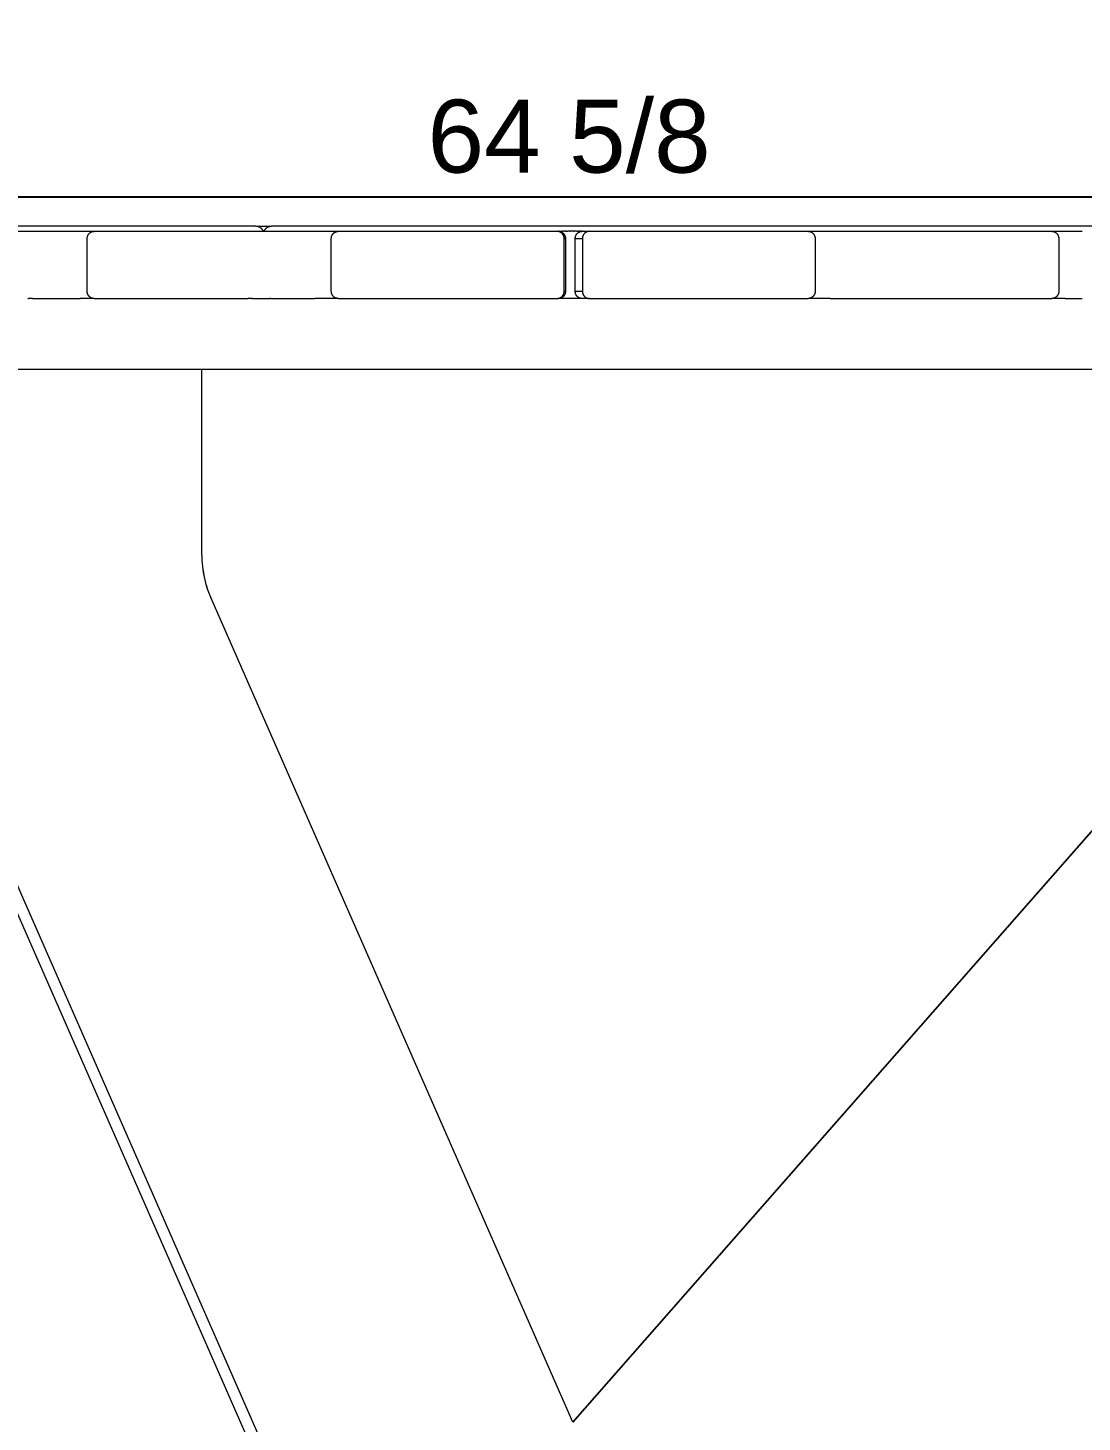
# Model space of a CAD drawing. Header units: inches. Extents: x -4 to 200, y 0 to 129.
# Drawn here: x 97.56 to 121.06, y 91.01 to 122.07 of the extents above; entities that cross this region are included whole.
import ezdxf

# ---------------------------------------------------------------- set-up
doc = ezdxf.new("R2010")
doc.units = ezdxf.units.IN
doc.layers.add('ZANO_R', color=7, linetype='Continuous', lineweight=0)
doc.layers.add('ZANO_W', color=1, linetype='Continuous', lineweight=0)
doc.styles.get("Standard").update_dxf_attribs({"font": 'arial.ttf'})
doc.dimstyles.new('amerykanie', dxfattribs={"dimtxt": 50, "dimasz": 50, "dimexe": 0.5, "dimexo": 0.5, "dimgap": 1, "dimtad": 1, "dimdec": 0, "dimzin": 0, "dimlunit": 5, "dimtxsty": 'Standard', "dimcen": 0.09, "dimclrd": 1, "dimclre": 1, "dimclrt": 1, "dimazin": 0, "dimtfac": 1, "dimtdec": 0, "dimtmove": 0, "dimatfit": 3, "dimfxl": 1, "dimtzin": 0, "dimarcsym": 1})

# ---------------------------------------------------------------- blocks, each defined once
blk = doc.blocks.new('*D381')
at = {"layer": 'ZANO_W', "color": 1, "lineweight": -2}
for p, q in [((77.302, 117.88), (77.302, 118.805)), ((141.943, 117.88), (141.943, 118.805)), ((78.302, 118.305), (140.943, 118.305))]:
    blk.add_line(p, q, dxfattribs=at)
at = {"layer": 'ZANO_W', "color": 1}
for points in [[(78.302, 118.472), (78.302, 118.139), (77.302, 118.305)], [(140.943, 118.139), (140.943, 118.472), (141.943, 118.305)]]:
    blk.add_solid(points, dxfattribs=at)
at = {"layer": 'ZANO_W', "color": 1, "insert": (109.623, 119.646), "char_height": 1.625, "attachment_point": 5}
blk.add_mtext('64 5/8', dxfattribs=at)

msp = doc.modelspace()

# ---------------------------------------------------------------- linework, layer by layer
at = {"layer": 'ZANO_R'}
for p, q in [((93.92244, 117.53735), (98.36171, 117.53735)), ((97.93015, 117.65548), (96.5259, 117.65548)), ((102.6427, 117.65548), (97.93015, 117.65548)), ((98.36171, 117.53735), (99.03699, 117.53735)), ((98.88452, 117.3906), (98.88498, 117.39595)), ((98.88498, 117.39595), (98.88562, 117.40129)), ((98.88562, 117.40129), (98.88645, 117.40661)), ((98.88645, 117.40661), (98.88745, 117.41189)), ((98.88745, 117.41189), (98.88863, 117.41714)), ((98.88863, 117.41714), (98.89, 117.42234)), ((98.89, 117.42234), (98.89154, 117.42749)), ((98.89154, 117.42749), (98.89325, 117.43259)), ((98.89325, 117.43259), (98.89514, 117.43763)), ((98.89514, 117.43763), (98.89719, 117.4426)), ((98.89719, 117.4426), (98.89942, 117.44749)), ((98.89942, 117.44749), (98.90181, 117.45231)), ((98.90181, 117.45231), (98.90437, 117.45704)), ((98.90437, 117.45704), (98.90708, 117.46168)), ((98.90708, 117.46168), (98.90996, 117.46623)), ((98.90996, 117.46623), (98.91298, 117.47068)), ((98.91298, 117.47068), (98.91616, 117.47502)), ((98.91616, 117.47502), (98.91948, 117.47925)), ((98.91948, 117.47925), (98.92295, 117.48336)), ((98.92295, 117.48336), (98.92655, 117.48735)), ((98.92655, 117.48735), (98.93029, 117.49122)), ((98.93029, 117.49122), (98.93415, 117.49496)), ((98.93415, 117.49496), (98.93815, 117.49856)), ((98.93815, 117.49856), (98.94226, 117.50202)), ((98.94226, 117.50202), (98.94649, 117.50535)), ((98.94649, 117.50535), (98.95083, 117.50852)), ((98.95083, 117.50852), (98.95528, 117.51155)), ((98.95528, 117.51155), (98.95982, 117.51442)), ((98.95982, 117.51442), (98.96447, 117.51714)), ((98.96447, 117.51714), (98.9692, 117.51969)), ((98.9692, 117.51969), (98.97401, 117.52209)), ((98.97401, 117.52209), (98.97891, 117.52431)), ((98.97891, 117.52431), (98.98388, 117.52637)), ((98.98388, 117.52637), (98.98891, 117.52826)), ((98.98891, 117.52826), (98.99401, 117.52997)), ((98.99401, 117.52997), (98.99917, 117.53151)), ((98.99917, 117.53151), (99.00437, 117.53287)), ((99.00437, 117.53287), (99.00961, 117.53406)), ((99.00961, 117.53406), (99.0149, 117.53506)), ((99.0149, 117.53506), (99.02021, 117.53588)), ((99.02021, 117.53588), (99.02555, 117.53653)), ((99.02555, 117.53653), (99.03091, 117.53698)), ((99.03091, 117.53698), (99.03628, 117.53726)), ((99.03628, 117.53726), (99.04166, 117.53735)), ((99.04166, 117.53735), (103.7696, 117.53735)), ((102.6427, 117.65548), (102.64899, 117.65513)), ((102.6472, 117.65548), (102.98844, 117.65548)), ((102.64899, 117.65513), (102.65527, 117.65457)), ((102.65527, 117.65457), (102.66153, 117.65379)), ((102.66153, 117.65379), (102.66775, 117.65279)), ((102.66775, 117.65279), (102.67394, 117.65158)), ((102.67394, 117.65158), (102.68008, 117.65016)), ((102.68008, 117.65016), (102.68617, 117.64853)), ((102.68617, 117.64853), (102.6922, 117.64669)), ((102.6922, 117.64669), (102.69816, 117.64464)), ((102.69816, 117.64464), (102.70405, 117.64239)), ((102.70405, 117.64239), (102.70986, 117.63994)), ((102.70986, 117.63994), (102.71558, 117.63729)), ((102.71558, 117.63729), (102.7212, 117.63444)), ((102.7212, 117.63444), (102.72672, 117.6314)), ((102.72672, 117.6314), (102.73214, 117.62818)), ((102.73214, 117.62818), (102.73744, 117.62476)), ((102.73744, 117.62476), (102.74262, 117.62117)), ((102.74262, 117.62117), (102.74767, 117.6174)), ((102.74767, 117.6174), (102.75259, 117.61346)), ((102.75259, 117.61346), (102.75738, 117.60936)), ((102.75738, 117.60936), (102.76201, 117.60509)), ((102.76201, 117.60509), (102.7665, 117.60066)), ((102.7665, 117.60066), (102.77083, 117.59608)), ((102.77083, 117.59608), (102.77501, 117.59135)), ((102.77501, 117.59135), (102.77901, 117.58649)), ((102.77901, 117.58649), (102.78285, 117.58149)), ((102.78285, 117.58149), (102.78651, 117.57636)), ((102.78651, 117.57636), (102.79, 117.5711)), ((102.79, 117.5711), (102.7933, 117.56573)), ((102.7933, 117.56573), (102.79641, 117.56025)), ((102.79641, 117.56025), (102.79933, 117.55466)), ((102.79933, 117.55466), (102.80206, 117.54898)), ((102.80206, 117.54898), (102.8046, 117.54321)), ((102.8046, 117.54321), (102.80693, 117.53735)), ((102.82743, 117.53735), (102.82981, 117.54322)), ((102.82981, 117.54322), (102.83239, 117.54901)), ((102.83239, 117.54901), (102.83516, 117.5547)), ((102.83516, 117.5547), (102.83813, 117.5603)), ((102.83813, 117.5603), (102.84129, 117.56579)), ((102.84129, 117.56579), (102.84464, 117.57116)), ((102.84464, 117.57116), (102.84816, 117.57642)), ((102.84816, 117.57642), (102.85187, 117.58156)), ((102.85187, 117.58156), (102.85575, 117.58657)), ((102.85575, 117.58657), (102.8598, 117.59144)), ((102.8598, 117.59144), (102.86402, 117.59617)), ((102.86402, 117.59617), (102.86839, 117.60075)), ((102.86839, 117.60075), (102.87292, 117.60517)), ((102.87292, 117.60517), (102.8776, 117.60944)), ((102.8776, 117.60944), (102.88242, 117.61355)), ((102.88242, 117.61355), (102.88738, 117.61749)), ((102.88738, 117.61749), (102.89247, 117.62126)), ((102.89247, 117.62126), (102.89769, 117.62485)), ((102.89769, 117.62485), (102.90303, 117.62826)), ((102.90303, 117.62826), (102.90848, 117.63148)), ((102.90848, 117.63148), (102.91404, 117.63452)), ((102.91404, 117.63452), (102.9197, 117.63736)), ((102.9197, 117.63736), (102.92545, 117.64001)), ((102.92545, 117.64001), (102.9313, 117.64245)), ((102.9313, 117.64245), (102.93722, 117.6447)), ((102.93722, 117.6447), (102.94321, 117.64674)), ((102.94321, 117.64674), (102.94928, 117.64858)), ((102.94928, 117.64858), (102.9554, 117.6502)), ((102.9554, 117.6502), (102.96157, 117.65162)), ((102.96157, 117.65162), (102.96779, 117.65282)), ((102.96779, 117.65282), (102.97405, 117.65381)), ((102.97405, 117.65381), (102.98033, 117.65458)), ((102.98033, 117.65458), (102.98664, 117.65514)), ((102.98664, 117.65514), (102.99297, 117.65548)), ((109.58129, 117.65548), (102.99297, 117.65548)), ((103.7696, 117.53735), (104.47705, 117.53735)), ((104.32458, 117.3906), (104.32504, 117.39595)), ((104.32504, 117.39595), (104.32568, 117.40129)), ((104.32568, 117.40129), (104.3265, 117.40661)), ((104.3265, 117.40661), (104.32751, 117.41189)), ((104.32751, 117.41189), (104.32869, 117.41714)), ((104.32869, 117.41714), (104.33006, 117.42234)), ((104.33006, 117.42234), (104.33159, 117.42749)), ((104.33159, 117.42749), (104.33331, 117.43259)), ((104.33331, 117.43259), (104.3352, 117.43763)), ((104.3352, 117.43763), (104.33725, 117.4426)), ((104.33725, 117.4426), (104.33948, 117.44749)), ((104.33948, 117.44749), (104.34187, 117.45231)), ((104.34187, 117.45231), (104.34443, 117.45704)), ((104.34443, 117.45704), (104.34714, 117.46168)), ((104.34714, 117.46168), (104.35002, 117.46623)), ((104.35002, 117.46623), (104.35304, 117.47068)), ((104.35304, 117.47068), (104.35622, 117.47502)), ((104.35622, 117.47502), (104.35954, 117.47925)), ((104.35954, 117.47925), (104.36301, 117.48336)), ((104.36301, 117.48336), (104.36661, 117.48735)), ((104.36661, 117.48735), (104.37035, 117.49122)), ((104.37035, 117.49122), (104.37421, 117.49496)), ((104.37421, 117.49496), (104.37821, 117.49856)), ((104.37821, 117.49856), (104.38232, 117.50202)), ((104.38232, 117.50202), (104.38655, 117.50535)), ((104.38655, 117.50535), (104.39089, 117.50852)), ((104.39089, 117.50852), (104.39534, 117.51155)), ((104.39534, 117.51155), (104.39988, 117.51442)), ((104.39988, 117.51442), (104.40452, 117.51714)), ((104.40452, 117.51714), (104.40926, 117.51969)), ((104.40926, 117.51969), (104.41407, 117.52209)), ((104.41407, 117.52209), (104.41897, 117.52431)), ((104.41897, 117.52431), (104.42394, 117.52637)), ((104.42394, 117.52637), (104.42897, 117.52826)), ((104.42897, 117.52826), (104.43407, 117.52997)), ((104.43407, 117.52997), (104.43922, 117.53151)), ((104.43922, 117.53151), (104.44443, 117.53287)), ((104.44443, 117.53287), (104.44967, 117.53406)), ((104.44967, 117.53406), (104.45496, 117.53506)), ((104.45496, 117.53506), (104.46027, 117.53588)), ((104.46027, 117.53588), (104.46561, 117.53653)), ((104.46561, 117.53653), (104.47097, 117.53698)), ((104.47097, 117.53698), (104.47634, 117.53726)), ((104.47634, 117.53726), (104.48172, 117.53735)), ((104.48172, 117.53735), (109.35468, 117.53735)), ((109.35468, 117.53735), (109.35819, 117.53731)), ((109.35608, 117.53735), (109.38369, 117.53735)), ((109.35819, 117.53731), (109.3617, 117.53719)), ((109.36715, 117.53686), (109.3617, 117.53719)), ((109.37259, 117.53633), (109.36715, 117.53686)), ((109.37801, 117.53561), (109.37259, 117.53633)), ((109.38339, 117.53471), (109.37801, 117.53561)), ((109.38875, 117.53362), (109.38339, 117.53471)), ((109.38369, 117.53735), (109.38907, 117.53726)), ((109.39861, 117.53735), (109.38658, 117.53735)), ((109.39406, 117.53235), (109.38875, 117.53362)), ((109.38907, 117.53726), (109.39444, 117.53698)), ((109.39933, 117.53089), (109.39406, 117.53235)), ((109.39444, 117.53698), (109.3998, 117.53653)), ((109.39861, 117.53735), (109.44244, 117.53735)), ((109.40454, 117.52925), (109.39933, 117.53089)), ((109.3998, 117.53653), (109.40514, 117.53588)), ((109.40969, 117.52743), (109.40454, 117.52925)), ((109.40514, 117.53588), (109.41046, 117.53506)), ((109.41477, 117.52544), (109.40969, 117.52743)), ((109.41046, 117.53506), (109.41574, 117.53406)), ((109.41979, 117.52326), (109.41477, 117.52544)), ((109.41574, 117.53406), (109.42099, 117.53287)), ((109.42472, 117.52092), (109.41979, 117.52326)), ((109.42099, 117.53287), (109.42619, 117.53151)), ((109.42957, 117.51841), (109.42472, 117.52092)), ((109.42619, 117.53151), (109.43134, 117.52997)), ((109.43433, 117.51573), (109.42957, 117.51841)), ((109.43134, 117.52997), (109.43644, 117.52826)), ((109.439, 117.51288), (109.43433, 117.51573)), ((109.43644, 117.52826), (109.44148, 117.52637)), ((109.44356, 117.50988), (109.439, 117.51288)), ((109.44148, 117.52637), (109.44644, 117.52431)), ((109.45684, 117.53735), (109.44244, 117.53735)), ((109.44801, 117.50672), (109.44356, 117.50988)), ((109.44644, 117.52431), (109.45134, 117.52209)), ((109.45236, 117.5034), (109.44801, 117.50672)), ((109.45134, 117.52209), (109.45616, 117.51969)), ((109.45658, 117.49994), (109.45236, 117.5034)), ((109.45616, 117.51969), (109.46089, 117.51714)), ((109.46069, 117.49634), (109.45658, 117.49994)), ((109.45684, 117.53735), (109.48266, 117.53735)), ((109.46466, 117.49259), (109.46069, 117.49634)), ((109.46089, 117.51714), (109.46553, 117.51442)), ((109.46851, 117.48871), (109.46466, 117.49259)), ((109.46553, 117.51442), (109.47008, 117.51155)), ((109.47221, 117.4847), (109.46851, 117.48871)), ((109.47008, 117.51155), (109.47452, 117.50852)), ((109.47578, 117.48056), (109.47221, 117.4847)), ((109.47452, 117.50852), (109.47886, 117.50535)), ((109.4792, 117.4763), (109.47578, 117.48056)), ((109.47886, 117.50535), (109.48309, 117.50202)), ((109.48247, 117.47192), (109.4792, 117.4763)), ((109.48558, 117.46743), (109.48247, 117.47192)), ((109.51773, 117.53735), (109.48266, 117.53735)), ((109.48309, 117.50202), (109.48721, 117.49856)), ((109.48854, 117.46284), (109.48558, 117.46743)), ((109.48721, 117.49856), (109.4912, 117.49496)), ((109.49134, 117.45815), (109.48854, 117.46284)), ((109.4912, 117.49496), (109.49507, 117.49122)), ((109.49397, 117.45336), (109.49134, 117.45815)), ((109.49644, 117.44849), (109.49397, 117.45336)), ((109.49507, 117.49122), (109.4988, 117.48735)), ((109.49874, 117.44353), (109.49644, 117.44849)), ((109.50086, 117.4385), (109.49874, 117.44353)), ((109.4988, 117.48735), (109.50241, 117.48336)), ((109.5028, 117.43339), (109.50086, 117.4385)), ((109.50241, 117.48336), (109.50587, 117.47925)), ((109.50457, 117.42822), (109.5028, 117.43339)), ((109.50616, 117.42299), (109.50457, 117.42822)), ((109.50587, 117.47925), (109.50919, 117.47502)), ((109.50756, 117.41772), (109.50616, 117.42299)), ((109.50878, 117.41239), (109.50756, 117.41772)), ((109.50982, 117.40703), (109.50878, 117.41239)), ((109.50919, 117.47502), (109.51237, 117.47068)), ((109.51067, 117.40163), (109.50982, 117.40703)), ((109.51133, 117.39621), (109.51067, 117.40163)), ((109.5118, 117.39076), (109.51133, 117.39621)), ((109.51237, 117.47068), (109.5154, 117.46623)), ((109.5154, 117.46623), (109.51827, 117.46168)), ((109.51773, 117.53735), (109.54195, 117.53735)), ((109.51827, 117.46168), (109.52098, 117.45704)), ((109.52098, 117.45704), (109.52354, 117.45231)), ((109.52354, 117.45231), (109.52593, 117.44749)), ((109.52593, 117.44749), (109.52816, 117.4426)), ((109.52816, 117.4426), (109.53022, 117.43763)), ((109.53022, 117.43763), (109.5321, 117.43259)), ((109.5321, 117.43259), (109.53382, 117.42749)), ((109.53382, 117.42749), (109.53536, 117.42234)), ((109.53536, 117.42234), (109.53672, 117.41714)), ((109.53672, 117.41714), (109.5379, 117.41189)), ((109.5379, 117.41189), (109.53891, 117.40661)), ((109.53891, 117.40661), (109.53973, 117.40129)), ((109.53973, 117.40129), (109.54037, 117.39595)), ((109.54037, 117.39595), (109.54083, 117.3906)), ((109.56696, 117.53735), (109.54195, 117.53735)), ((109.56696, 117.53735), (109.58129, 117.53735)), ((123.18372, 117.65548), (109.58129, 117.65548)), ((109.58129, 117.53735), (109.59157, 117.53735)), ((109.64863, 117.53735), (109.59157, 117.53735)), ((109.64863, 117.53735), (109.662, 117.53735)), ((109.73054, 117.53735), (109.662, 117.53735)), ((109.73054, 117.53735), (109.74272, 117.53735)), ((109.79328, 117.53735), (109.74272, 117.53735)), ((109.75983, 117.3906), (109.76029, 117.39595)), ((109.76029, 117.39595), (109.76093, 117.40129)), ((109.76093, 117.40129), (109.76175, 117.40661)), ((109.76175, 117.40661), (109.76276, 117.41189)), ((109.76276, 117.41189), (109.76394, 117.41714)), ((109.76394, 117.41714), (109.7653, 117.42234)), ((109.7653, 117.42234), (109.76684, 117.42749)), ((109.76684, 117.42749), (109.76856, 117.43259)), ((109.76856, 117.43259), (109.77044, 117.43763)), ((109.77044, 117.43763), (109.7725, 117.4426)), ((109.7725, 117.4426), (109.77473, 117.44749)), ((109.77473, 117.44749), (109.77712, 117.45231)), ((109.77712, 117.45231), (109.77967, 117.45704)), ((109.77967, 117.45704), (109.78239, 117.46168)), ((109.78239, 117.46168), (109.78526, 117.46623)), ((109.78526, 117.46623), (109.78829, 117.47068)), ((109.78829, 117.47068), (109.79146, 117.47502)), ((109.79146, 117.47502), (109.79479, 117.47924)), ((109.79328, 117.53735), (109.82356, 117.53735)), ((109.79479, 117.47924), (109.79825, 117.48336)), ((109.79825, 117.48336), (109.80185, 117.48735)), ((109.80185, 117.48735), (109.80559, 117.49122)), ((109.80559, 117.49122), (109.80946, 117.49496)), ((109.80946, 117.49496), (109.81345, 117.49856)), ((109.81345, 117.49856), (109.81756, 117.50202)), ((109.81756, 117.50202), (109.82179, 117.50535)), ((109.82179, 117.50535), (109.82613, 117.50852)), ((109.86846, 117.53735), (109.82356, 117.53735)), ((109.82613, 117.50852), (109.83058, 117.51155)), ((109.83058, 117.51155), (109.83513, 117.51442)), ((109.83513, 117.51442), (109.83977, 117.51714)), ((109.83977, 117.51714), (109.8445, 117.51969)), ((109.8445, 117.51969), (109.84932, 117.52208)), ((109.84932, 117.52208), (109.85421, 117.52431)), ((109.85421, 117.52431), (109.85918, 117.52637)), ((109.85918, 117.52637), (109.86422, 117.52826)), ((109.86422, 117.52826), (109.86931, 117.52997)), ((109.86846, 117.53735), (109.88598, 117.53735)), ((109.86931, 117.52997), (109.87447, 117.53151)), ((109.87447, 117.53151), (109.87967, 117.53287)), ((109.87967, 117.53287), (109.88492, 117.53406)), ((109.88492, 117.53406), (109.8902, 117.53506)), ((109.91381, 117.53735), (109.88598, 117.53735)), ((109.8902, 117.53506), (109.89551, 117.53588)), ((109.89551, 117.53588), (109.90085, 117.53653)), ((109.90085, 117.53653), (109.90621, 117.53698)), ((109.90621, 117.53698), (109.91158, 117.53726)), ((109.91158, 117.53726), (109.91696, 117.53735)), ((109.91696, 117.53735), (110.07732, 117.53735)), ((109.92065, 117.39595), (109.92019, 117.3906)), ((109.92129, 117.40129), (109.92065, 117.39595)), ((109.92212, 117.40661), (109.92129, 117.40129)), ((109.92312, 117.41189), (109.92212, 117.40661)), ((109.9243, 117.41714), (109.92312, 117.41189)), ((109.92567, 117.42234), (109.9243, 117.41714)), ((109.9272, 117.42749), (109.92567, 117.42234)), ((109.92892, 117.43259), (109.9272, 117.42749)), ((109.93081, 117.43763), (109.92892, 117.43259)), ((109.93286, 117.4426), (109.93081, 117.43763)), ((109.93509, 117.44749), (109.93286, 117.4426)), ((109.93748, 117.45231), (109.93509, 117.44749)), ((109.94004, 117.45704), (109.93748, 117.45231)), ((109.94275, 117.46168), (109.94004, 117.45704)), ((109.94563, 117.46623), (109.94275, 117.46168)), ((109.94865, 117.47068), (109.94563, 117.46623)), ((109.95183, 117.47502), (109.94865, 117.47068)), ((109.95515, 117.47924), (109.95183, 117.47502)), ((109.95861, 117.48336), (109.95515, 117.47924)), ((109.96222, 117.48735), (109.95861, 117.48336)), ((109.96595, 117.49122), (109.96222, 117.48735)), ((109.96982, 117.49496), (109.96595, 117.49122)), ((109.97381, 117.49856), (109.96982, 117.49496)), ((109.97793, 117.50202), (109.97381, 117.49856)), ((109.98216, 117.50535), (109.97793, 117.50202)), ((109.9865, 117.50852), (109.98216, 117.50535)), ((109.99094, 117.51155), (109.9865, 117.50852)), ((109.99549, 117.51442), (109.99094, 117.51155)), ((110.00013, 117.51714), (109.99549, 117.51442)), ((110.00486, 117.51969), (110.00013, 117.51714)), ((110.00968, 117.52208), (110.00486, 117.51969)), ((110.01458, 117.52431), (110.00968, 117.52208)), ((110.01954, 117.52637), (110.01458, 117.52431)), ((110.02458, 117.52826), (110.01954, 117.52637)), ((110.02968, 117.52997), (110.02458, 117.52826)), ((110.03483, 117.53151), (110.02968, 117.52997)), ((110.04003, 117.53287), (110.03483, 117.53151)), ((110.04528, 117.53406), (110.04003, 117.53287)), ((110.05056, 117.53506), (110.04528, 117.53406)), ((110.05588, 117.53588), (110.05056, 117.53506)), ((110.06122, 117.53653), (110.05588, 117.53588)), ((110.06658, 117.53698), (110.06122, 117.53653)), ((110.07195, 117.53726), (110.06658, 117.53698)), ((110.07732, 117.53735), (110.07195, 117.53726)), ((110.07732, 117.53735), (114.94724, 117.53735)), ((114.94724, 117.53735), (114.95262, 117.53726)), ((114.95234, 117.53735), (115.65846, 117.53735)), ((114.95262, 117.53726), (114.95799, 117.53698)), ((114.95799, 117.53698), (114.96335, 117.53653)), ((114.96335, 117.53653), (114.96869, 117.53588)), ((114.96869, 117.53588), (114.974, 117.53506)), ((114.974, 117.53506), (114.97928, 117.53406)), ((114.97928, 117.53406), (114.98453, 117.53287)), ((114.98453, 117.53287), (114.98973, 117.53151)), ((114.98973, 117.53151), (114.99489, 117.52997)), ((114.99489, 117.52997), (114.99998, 117.52826)), ((114.99998, 117.52826), (115.00502, 117.52637)), ((115.00502, 117.52637), (115.00999, 117.52431)), ((115.00999, 117.52431), (115.01488, 117.52209)), ((115.01488, 117.52209), (115.0197, 117.51969)), ((115.0197, 117.51969), (115.02443, 117.51714)), ((115.02443, 117.51714), (115.02908, 117.51442)), ((115.02908, 117.51442), (115.03362, 117.51155)), ((115.03362, 117.51155), (115.03807, 117.50852)), ((115.03807, 117.50852), (115.04241, 117.50535)), ((115.04241, 117.50535), (115.04664, 117.50202)), ((115.04664, 117.50202), (115.05075, 117.49856)), ((115.05075, 117.49856), (115.05474, 117.49496)), ((115.05474, 117.49496), (115.05861, 117.49122)), ((115.05861, 117.49122), (115.06235, 117.48735)), ((115.06235, 117.48735), (115.06595, 117.48336)), ((115.06595, 117.48336), (115.06942, 117.47925)), ((115.06942, 117.47925), (115.07274, 117.47502)), ((115.07274, 117.47502), (115.07591, 117.47068)), ((115.07591, 117.47068), (115.07894, 117.46623)), ((115.07894, 117.46623), (115.08181, 117.46168)), ((115.08181, 117.46168), (115.08453, 117.45704)), ((115.08453, 117.45704), (115.08708, 117.45231)), ((115.08708, 117.45231), (115.08948, 117.44749)), ((115.08948, 117.44749), (115.0917, 117.4426)), ((115.0917, 117.4426), (115.09376, 117.43763)), ((115.09376, 117.43763), (115.09565, 117.43259)), ((115.09565, 117.43259), (115.09736, 117.42749)), ((115.09736, 117.42749), (115.0989, 117.42234)), ((115.0989, 117.42234), (115.10026, 117.41714)), ((115.10026, 117.41714), (115.10145, 117.41189)), ((115.10145, 117.41189), (115.10245, 117.40661)), ((115.10245, 117.40661), (115.10328, 117.40129)), ((115.10328, 117.40129), (115.10392, 117.39595)), ((115.10392, 117.39595), (115.10438, 117.3906)), ((115.65846, 117.53735), (120.37735, 117.53735)), ((120.37735, 117.53735), (120.38273, 117.53726)), ((120.38202, 117.53735), (121.05546, 117.53735)), ((120.38273, 117.53726), (120.3881, 117.53698)), ((120.3881, 117.53698), (120.39346, 117.53653)), ((120.39346, 117.53653), (120.3988, 117.53588)), ((120.3988, 117.53588), (120.40412, 117.53506)), ((120.40412, 117.53506), (120.4094, 117.53406)), ((120.4094, 117.53406), (120.41465, 117.53287)), ((120.41465, 117.53287), (120.41985, 117.53151)), ((120.41985, 117.53151), (120.425, 117.52997)), ((120.425, 117.52997), (120.4301, 117.52826)), ((120.4301, 117.52826), (120.43514, 117.52637)), ((120.43514, 117.52637), (120.4401, 117.52431)), ((120.4401, 117.52431), (120.445, 117.52209)), ((120.445, 117.52209), (120.44982, 117.51969)), ((120.44982, 117.51969), (120.45455, 117.51714)), ((120.45455, 117.51714), (120.45919, 117.51442)), ((120.45919, 117.51442), (120.46374, 117.51155)), ((120.46374, 117.51155), (120.46818, 117.50852)), ((120.46818, 117.50852), (120.47252, 117.50535)), ((120.47252, 117.50535), (120.47675, 117.50202)), ((120.47675, 117.50202), (120.48087, 117.49856)), ((120.48087, 117.49856), (120.48486, 117.49496)), ((120.48486, 117.49496), (120.48873, 117.49122)), ((120.48873, 117.49122), (120.49246, 117.48735)), ((120.49246, 117.48735), (120.49607, 117.48336)), ((120.49607, 117.48336), (120.49953, 117.47925)), ((120.49953, 117.47925), (120.50285, 117.47502)), ((120.50285, 117.47502), (120.50603, 117.47068)), ((120.50603, 117.47068), (120.50906, 117.46623)), ((120.50906, 117.46623), (120.51193, 117.46168)), ((120.51193, 117.46168), (120.51464, 117.45704)), ((120.51464, 117.45704), (120.5172, 117.45231)), ((120.5172, 117.45231), (120.51959, 117.44749)), ((120.51959, 117.44749), (120.52182, 117.4426)), ((120.52182, 117.4426), (120.52388, 117.43763)), ((120.52388, 117.43763), (120.52576, 117.43259)), ((120.52576, 117.43259), (120.52748, 117.42749)), ((120.52748, 117.42749), (120.52902, 117.42234)), ((120.52902, 117.42234), (120.53038, 117.41714)), ((120.53038, 117.41714), (120.53156, 117.41189)), ((120.53156, 117.41189), (120.53257, 117.40661)), ((120.53257, 117.40661), (120.53339, 117.40129)), ((120.53339, 117.40129), (120.53403, 117.39595)), ((120.53403, 117.39595), (120.53449, 117.3906)), ((98.88416, 117.37985), (98.88425, 117.38522)), ((98.88416, 116.19857), (98.88416, 117.37985)), ((98.88425, 117.38522), (98.88452, 117.3906)), ((104.32421, 117.37985), (104.32431, 117.38522)), ((104.32421, 116.19857), (104.32421, 117.37985)), ((104.32431, 117.38522), (104.32458, 117.3906)), ((109.51209, 117.38531), (109.5118, 117.39076)), ((109.51218, 117.37985), (109.51209, 117.38531)), ((109.51218, 116.19857), (109.51218, 117.37985)), ((109.51218, 117.37985), (109.5412, 117.37985)), ((109.54083, 117.3906), (109.54111, 117.38522)), ((109.54111, 117.38522), (109.5412, 117.37985)), ((109.5412, 117.37985), (109.5412, 116.19857)), ((109.75946, 117.37985), (109.75955, 117.38522)), ((109.75946, 116.19857), (109.75946, 117.37985)), ((109.75946, 117.37985), (109.91983, 117.37985)), ((109.75955, 117.38522), (109.75983, 117.3906)), ((109.91992, 117.38522), (109.91983, 117.37985)), ((109.91983, 117.37985), (109.91983, 116.19857)), ((109.92019, 117.3906), (109.91992, 117.38522)), ((115.10438, 117.3906), (115.10465, 117.38522)), ((115.10465, 117.38522), (115.10474, 117.37985)), ((115.10474, 117.37985), (115.10474, 116.19857)), ((120.53449, 117.3906), (120.53477, 117.38522)), ((120.53477, 117.38522), (120.53486, 117.37985)), ((120.53486, 117.37985), (120.53486, 116.19857)), ((98.88425, 116.19319), (98.88416, 116.19857)), ((98.88452, 116.18782), (98.88425, 116.19319)), ((98.88498, 116.18246), (98.88452, 116.18782)), ((98.88562, 116.17712), (98.88498, 116.18246)), ((98.88645, 116.17181), (98.88562, 116.17712)), ((98.88745, 116.16652), (98.88645, 116.17181)), ((98.88863, 116.16128), (98.88745, 116.16652)), ((98.89, 116.15607), (98.88863, 116.16128)), ((98.89154, 116.15092), (98.89, 116.15607)), ((98.89325, 116.14582), (98.89154, 116.15092)), ((104.32431, 116.19319), (104.32421, 116.19857)), ((104.32458, 116.18782), (104.32431, 116.19319)), ((104.32504, 116.18246), (104.32458, 116.18782)), ((104.32568, 116.17712), (104.32504, 116.18246)), ((104.3265, 116.17181), (104.32568, 116.17712)), ((104.32751, 116.16652), (104.3265, 116.17181)), ((104.32869, 116.16128), (104.32751, 116.16652)), ((104.33006, 116.15607), (104.32869, 116.16128)), ((104.33159, 116.15092), (104.33006, 116.15607)), ((104.33331, 116.14582), (104.33159, 116.15092)), ((109.50309, 116.14582), (109.5048, 116.15092)), ((109.5048, 116.15092), (109.50634, 116.15607)), ((109.50634, 116.15607), (109.50771, 116.16128)), ((109.50771, 116.16128), (109.50889, 116.16652)), ((109.50889, 116.16652), (109.50989, 116.17181)), ((109.50989, 116.17181), (109.51072, 116.17712)), ((109.51072, 116.17712), (109.51136, 116.18246)), ((109.51136, 116.18246), (109.51182, 116.18782)), ((109.51182, 116.18782), (109.51209, 116.19319)), ((109.51209, 116.19319), (109.51218, 116.19857)), ((109.5412, 116.19857), (109.51218, 116.19857)), ((109.53382, 116.15092), (109.5321, 116.14582)), ((109.53536, 116.15607), (109.53382, 116.15092)), ((109.53672, 116.16128), (109.53536, 116.15607)), ((109.5379, 116.16652), (109.53672, 116.16128)), ((109.53891, 116.17181), (109.5379, 116.16652)), ((109.53973, 116.17712), (109.53891, 116.17181)), ((109.54037, 116.18246), (109.53973, 116.17712)), ((109.54083, 116.18782), (109.54037, 116.18246)), ((109.54111, 116.19319), (109.54083, 116.18782)), ((109.5412, 116.19857), (109.54111, 116.19319)), ((109.91983, 116.19857), (109.75946, 116.19857)), ((109.75955, 116.19319), (109.75946, 116.19857)), ((109.75983, 116.18782), (109.75955, 116.19319)), ((109.76029, 116.18246), (109.75983, 116.18782)), ((109.76093, 116.17712), (109.76029, 116.18246)), ((109.76175, 116.17181), (109.76093, 116.17712)), ((109.76276, 116.16652), (109.76175, 116.17181)), ((109.76394, 116.16128), (109.76276, 116.16652)), ((109.7653, 116.15607), (109.76394, 116.16128)), ((109.76684, 116.15092), (109.7653, 116.15607)), ((109.76856, 116.14582), (109.76684, 116.15092)), ((109.91983, 116.19857), (109.91992, 116.19319)), ((109.91992, 116.19319), (109.92019, 116.18782)), ((109.92019, 116.18782), (109.92065, 116.18246)), ((109.92065, 116.18246), (109.92129, 116.17712)), ((109.92129, 116.17712), (109.92212, 116.17181)), ((109.92212, 116.17181), (109.92312, 116.16652)), ((109.92312, 116.16652), (109.9243, 116.16128)), ((109.9243, 116.16128), (109.92567, 116.15607)), ((109.92567, 116.15607), (109.9272, 116.15092)), ((109.9272, 116.15092), (109.92892, 116.14582)), ((115.09736, 116.15092), (115.09565, 116.14582)), ((115.0989, 116.15607), (115.09736, 116.15092)), ((115.10026, 116.16128), (115.0989, 116.15607)), ((115.10145, 116.16652), (115.10026, 116.16128)), ((115.10245, 116.17181), (115.10145, 116.16652)), ((115.10328, 116.17712), (115.10245, 116.17181)), ((115.10392, 116.18246), (115.10328, 116.17712)), ((115.10438, 116.18782), (115.10392, 116.18246)), ((115.10465, 116.19319), (115.10438, 116.18782)), ((115.10474, 116.19857), (115.10465, 116.19319)), ((120.52748, 116.15092), (120.52576, 116.14582)), ((120.52902, 116.15607), (120.52748, 116.15092)), ((120.53038, 116.16128), (120.52902, 116.15607)), ((120.53156, 116.16652), (120.53038, 116.16128)), ((120.53257, 116.17181), (120.53156, 116.16652)), ((120.53339, 116.17712), (120.53257, 116.17181)), ((120.53403, 116.18246), (120.53339, 116.17712)), ((120.53449, 116.18782), (120.53403, 116.18246)), ((120.53477, 116.19319), (120.53449, 116.18782)), ((120.53486, 116.19857), (120.53477, 116.19319)), ((97.56194, 116.04106), (97.57766, 116.04106)), ((97.66535, 116.04106), (97.57766, 116.04106)), ((97.66535, 116.04106), (98.36171, 116.04106)), ((98.36171, 116.04106), (98.72922, 116.04106)), ((98.73367, 116.04106), (98.72922, 116.04106)), ((99.03699, 116.04106), (98.73367, 116.04106)), ((98.89514, 116.14079), (98.89325, 116.14582)), ((98.89719, 116.13582), (98.89514, 116.14079)), ((98.89942, 116.13092), (98.89719, 116.13582)), ((98.90181, 116.12611), (98.89942, 116.13092)), ((98.90437, 116.12137), (98.90181, 116.12611)), ((98.90708, 116.11673), (98.90437, 116.12137)), ((98.90996, 116.11218), (98.90708, 116.11673)), ((98.91298, 116.10774), (98.90996, 116.11218)), ((98.91616, 116.1034), (98.91298, 116.10774)), ((98.91948, 116.09917), (98.91616, 116.1034)), ((98.92295, 116.09506), (98.91948, 116.09917)), ((98.92655, 116.09106), (98.92295, 116.09506)), ((98.93029, 116.0872), (98.92655, 116.09106)), ((98.93415, 116.08346), (98.93029, 116.0872)), ((98.93815, 116.07985), (98.93415, 116.08346)), ((98.94226, 116.07639), (98.93815, 116.07985)), ((98.94649, 116.07307), (98.94226, 116.07639)), ((98.95083, 116.06989), (98.94649, 116.07307)), ((98.95528, 116.06687), (98.95083, 116.06989)), ((98.95982, 116.06399), (98.95528, 116.06687)), ((98.96447, 116.06128), (98.95982, 116.06399)), ((98.9692, 116.05872), (98.96447, 116.06128)), ((98.97401, 116.05633), (98.9692, 116.05872)), ((98.97891, 116.0541), (98.97401, 116.05633)), ((98.98388, 116.05204), (98.97891, 116.0541)), ((98.98891, 116.05016), (98.98388, 116.05204)), ((98.99401, 116.04844), (98.98891, 116.05016)), ((98.99917, 116.0469), (98.99401, 116.04844)), ((99.00437, 116.04554), (98.99917, 116.0469)), ((99.00961, 116.04436), (99.00437, 116.04554)), ((99.0149, 116.04335), (99.00961, 116.04436)), ((99.02021, 116.04253), (99.0149, 116.04335)), ((99.02555, 116.04189), (99.02021, 116.04253)), ((99.03091, 116.04143), (99.02555, 116.04189)), ((99.03628, 116.04116), (99.03091, 116.04143)), ((99.04166, 116.04106), (99.03628, 116.04116)), ((99.04166, 116.04106), (102.46776, 116.04106)), ((102.54292, 116.04106), (102.46776, 116.04106)), ((102.54292, 116.04106), (102.55227, 116.04106)), ((102.57109, 116.04106), (102.55227, 116.04106)), ((102.57109, 116.04106), (102.95418, 116.04106)), ((102.97405, 116.04106), (102.95418, 116.04106)), ((102.97405, 116.04106), (103.7696, 116.04106)), ((103.7696, 116.04106), (103.95423, 116.04106)), ((104.47705, 116.04106), (103.95423, 116.04106)), ((104.3352, 116.14079), (104.33331, 116.14582)), ((104.33725, 116.13582), (104.3352, 116.14079)), ((104.33948, 116.13092), (104.33725, 116.13582)), ((104.34187, 116.12611), (104.33948, 116.13092)), ((104.34443, 116.12137), (104.34187, 116.12611)), ((104.34714, 116.11673), (104.34443, 116.12137)), ((104.35002, 116.11218), (104.34714, 116.11673)), ((104.35304, 116.10774), (104.35002, 116.11218)), ((104.35622, 116.1034), (104.35304, 116.10774)), ((104.35954, 116.09917), (104.35622, 116.1034)), ((104.36301, 116.09506), (104.35954, 116.09917)), ((104.36661, 116.09106), (104.36301, 116.09506)), ((104.37035, 116.0872), (104.36661, 116.09106)), ((104.37421, 116.08346), (104.37035, 116.0872)), ((104.37821, 116.07985), (104.37421, 116.08346)), ((104.38232, 116.07639), (104.37821, 116.07985)), ((104.38655, 116.07307), (104.38232, 116.07639)), ((104.39089, 116.06989), (104.38655, 116.07307)), ((104.39534, 116.06687), (104.39089, 116.06989)), ((104.39988, 116.06399), (104.39534, 116.06687)), ((104.40452, 116.06128), (104.39988, 116.06399)), ((104.40926, 116.05872), (104.40452, 116.06128)), ((104.41407, 116.05633), (104.40926, 116.05872)), ((104.41897, 116.0541), (104.41407, 116.05633)), ((104.42394, 116.05204), (104.41897, 116.0541)), ((104.42897, 116.05016), (104.42394, 116.05204)), ((104.43407, 116.04844), (104.42897, 116.05016)), ((104.43922, 116.0469), (104.43407, 116.04844)), ((104.44443, 116.04554), (104.43922, 116.0469)), ((104.44967, 116.04436), (104.44443, 116.04554)), ((104.45496, 116.04335), (104.44967, 116.04436)), ((104.46027, 116.04253), (104.45496, 116.04335)), ((104.46561, 116.04189), (104.46027, 116.04253)), ((104.47097, 116.04143), (104.46561, 116.04189)), ((104.47634, 116.04116), (104.47097, 116.04143)), ((104.48172, 116.04106), (104.47634, 116.04116)), ((104.48172, 116.04106), (109.35468, 116.04106)), ((109.35468, 116.04106), (109.36006, 116.04116)), ((109.36006, 116.04116), (109.36543, 116.04143)), ((109.36543, 116.04143), (109.37079, 116.04189)), ((110.06844, 116.04106), (109.36919, 116.04106)), ((109.37079, 116.04189), (109.37613, 116.04253)), ((109.37613, 116.04253), (109.38144, 116.04335)), ((109.38144, 116.04335), (109.38672, 116.04436)), ((109.38907, 116.04116), (109.38369, 116.04106)), ((109.38672, 116.04436), (109.39197, 116.04554)), ((109.39444, 116.04143), (109.38907, 116.04116)), ((109.39197, 116.04554), (109.39717, 116.0469)), ((109.3998, 116.04189), (109.39444, 116.04143)), ((109.39717, 116.0469), (109.40233, 116.04844)), ((109.40514, 116.04253), (109.3998, 116.04189)), ((109.40233, 116.04844), (109.40742, 116.05016)), ((109.41046, 116.04335), (109.40514, 116.04253)), ((109.40742, 116.05016), (109.41246, 116.05204)), ((109.41574, 116.04436), (109.41046, 116.04335)), ((109.41246, 116.05204), (109.41743, 116.0541)), ((109.42099, 116.04554), (109.41574, 116.04436)), ((109.41743, 116.0541), (109.42232, 116.05633)), ((109.42619, 116.0469), (109.42099, 116.04554)), ((109.42232, 116.05633), (109.42714, 116.05872)), ((109.43134, 116.04844), (109.42619, 116.0469)), ((109.42714, 116.05872), (109.43187, 116.06128)), ((109.43644, 116.05016), (109.43134, 116.04844)), ((109.43187, 116.06128), (109.43652, 116.06399)), ((109.44148, 116.05204), (109.43644, 116.05016)), ((109.43652, 116.06399), (109.44106, 116.06687)), ((109.44106, 116.06687), (109.44551, 116.06989)), ((109.44644, 116.0541), (109.44148, 116.05204)), ((109.44551, 116.06989), (109.44985, 116.07307)), ((109.45134, 116.05633), (109.44644, 116.0541)), ((109.44985, 116.07307), (109.45408, 116.07639)), ((109.45616, 116.05872), (109.45134, 116.05633)), ((109.45408, 116.07639), (109.45819, 116.07985)), ((109.46089, 116.06128), (109.45616, 116.05872)), ((109.45819, 116.07985), (109.46218, 116.08346)), ((109.46553, 116.06399), (109.46089, 116.06128)), ((109.46218, 116.08346), (109.46605, 116.0872)), ((109.47008, 116.06687), (109.46553, 116.06399)), ((109.46605, 116.0872), (109.46979, 116.09106)), ((109.46979, 116.09106), (109.47339, 116.09506)), ((109.47452, 116.06989), (109.47008, 116.06687)), ((109.47339, 116.09506), (109.47686, 116.09917)), ((109.47886, 116.07307), (109.47452, 116.06989)), ((109.47686, 116.09917), (109.48018, 116.1034)), ((109.48309, 116.07639), (109.47886, 116.07307)), ((109.48018, 116.1034), (109.48336, 116.10774)), ((109.48721, 116.07985), (109.48309, 116.07639)), ((109.48336, 116.10774), (109.48638, 116.11218)), ((109.48638, 116.11218), (109.48925, 116.11673)), ((109.4912, 116.08346), (109.48721, 116.07985)), ((109.48925, 116.11673), (109.49197, 116.12137)), ((109.49507, 116.0872), (109.4912, 116.08346)), ((109.49197, 116.12137), (109.49452, 116.12611)), ((109.49452, 116.12611), (109.49692, 116.13092)), ((109.4988, 116.09106), (109.49507, 116.0872)), ((109.49692, 116.13092), (109.49914, 116.13582)), ((109.50241, 116.09506), (109.4988, 116.09106)), ((109.49914, 116.13582), (109.5012, 116.14079)), ((109.5012, 116.14079), (109.50309, 116.14582)), ((109.50587, 116.09917), (109.50241, 116.09506)), ((109.50919, 116.1034), (109.50587, 116.09917)), ((109.51237, 116.10774), (109.50919, 116.1034)), ((109.5154, 116.11218), (109.51237, 116.10774)), ((109.51827, 116.11673), (109.5154, 116.11218)), ((109.52098, 116.12137), (109.51827, 116.11673)), ((109.52354, 116.12611), (109.52098, 116.12137)), ((109.52593, 116.13092), (109.52354, 116.12611)), ((109.52816, 116.13582), (109.52593, 116.13092)), ((109.53022, 116.14079), (109.52816, 116.13582)), ((109.5321, 116.14582), (109.53022, 116.14079)), ((109.77044, 116.14079), (109.76856, 116.14582)), ((109.7725, 116.13582), (109.77044, 116.14079)), ((109.77473, 116.13092), (109.7725, 116.13582)), ((109.77712, 116.12611), (109.77473, 116.13092)), ((109.77967, 116.12137), (109.77712, 116.12611)), ((109.78239, 116.11673), (109.77967, 116.12137)), ((109.78526, 116.11219), (109.78239, 116.11673)), ((109.78829, 116.10774), (109.78526, 116.11219)), ((109.79146, 116.1034), (109.78829, 116.10774)), ((109.79479, 116.09917), (109.79146, 116.1034)), ((109.79825, 116.09506), (109.79479, 116.09917)), ((109.80185, 116.09106), (109.79825, 116.09506)), ((109.80559, 116.0872), (109.80185, 116.09106)), ((109.80946, 116.08346), (109.80559, 116.0872)), ((109.81345, 116.07986), (109.80946, 116.08346)), ((109.81756, 116.07639), (109.81345, 116.07986)), ((109.82179, 116.07307), (109.81756, 116.07639)), ((109.82613, 116.06989), (109.82179, 116.07307)), ((109.83058, 116.06687), (109.82613, 116.06989)), ((109.83513, 116.06399), (109.83058, 116.06687)), ((109.83977, 116.06128), (109.83513, 116.06399)), ((109.8445, 116.05872), (109.83977, 116.06128)), ((109.84932, 116.05633), (109.8445, 116.05872)), ((109.85421, 116.0541), (109.84932, 116.05633)), ((109.85918, 116.05205), (109.85421, 116.0541)), ((109.86422, 116.05016), (109.85918, 116.05205)), ((109.86931, 116.04844), (109.86422, 116.05016)), ((109.87447, 116.0469), (109.86931, 116.04844)), ((109.87967, 116.04554), (109.87447, 116.0469)), ((109.88492, 116.04436), (109.87967, 116.04554)), ((109.8902, 116.04335), (109.88492, 116.04436)), ((109.89551, 116.04253), (109.8902, 116.04335)), ((109.90085, 116.04189), (109.89551, 116.04253)), ((109.90621, 116.04143), (109.90085, 116.04189)), ((109.91158, 116.04116), (109.90621, 116.04143)), ((109.91696, 116.04106), (109.91158, 116.04116)), ((109.92892, 116.14582), (109.93081, 116.14079)), ((109.93081, 116.14079), (109.93286, 116.13582)), ((109.93286, 116.13582), (109.93509, 116.13092)), ((109.93509, 116.13092), (109.93748, 116.12611)), ((109.93748, 116.12611), (109.94004, 116.12137)), ((109.94004, 116.12137), (109.94275, 116.11673)), ((109.94275, 116.11673), (109.94563, 116.11219)), ((109.94563, 116.11219), (109.94865, 116.10774)), ((109.94865, 116.10774), (109.95183, 116.1034)), ((109.95183, 116.1034), (109.95515, 116.09917)), ((109.95515, 116.09917), (109.95861, 116.09506)), ((109.95861, 116.09506), (109.96222, 116.09106)), ((109.96222, 116.09106), (109.96595, 116.0872)), ((109.96595, 116.0872), (109.96982, 116.08346)), ((109.96982, 116.08346), (109.97381, 116.07986)), ((109.97381, 116.07986), (109.97793, 116.07639)), ((109.97793, 116.07639), (109.98216, 116.07307)), ((109.98216, 116.07307), (109.9865, 116.06989)), ((109.9865, 116.06989), (109.99094, 116.06687)), ((109.99094, 116.06687), (109.99549, 116.06399)), ((109.99549, 116.06399), (110.00013, 116.06128)), ((110.00013, 116.06128), (110.00486, 116.05872)), ((110.00486, 116.05872), (110.00968, 116.05633)), ((110.00968, 116.05633), (110.01458, 116.0541)), ((110.01458, 116.0541), (110.01954, 116.05205)), ((110.01954, 116.05205), (110.02458, 116.05016)), ((110.02458, 116.05016), (110.02968, 116.04844)), ((110.02968, 116.04844), (110.03483, 116.0469)), ((110.03483, 116.0469), (110.04003, 116.04554)), ((110.04003, 116.04554), (110.04528, 116.04436)), ((110.04528, 116.04436), (110.05056, 116.04335)), ((110.05056, 116.04335), (110.05588, 116.04253)), ((110.05588, 116.04253), (110.06122, 116.04189)), ((110.06122, 116.04189), (110.06658, 116.04143)), ((110.06658, 116.04143), (110.07195, 116.04116)), ((110.06936, 116.04106), (110.06844, 116.04106)), ((110.06936, 116.04106), (110.07732, 116.04106)), ((110.07195, 116.04116), (110.07732, 116.04106)), ((110.07732, 116.04106), (114.94724, 116.04106)), ((114.95262, 116.04116), (114.94724, 116.04106)), ((115.44145, 116.04106), (114.95191, 116.04106)), ((114.95799, 116.04143), (114.95262, 116.04116)), ((114.96335, 116.04189), (114.95799, 116.04143)), ((114.96869, 116.04253), (114.96335, 116.04189)), ((114.974, 116.04335), (114.96869, 116.04253)), ((114.97928, 116.04436), (114.974, 116.04335)), ((114.98453, 116.04554), (114.97928, 116.04436)), ((114.98973, 116.0469), (114.98453, 116.04554)), ((114.99489, 116.04844), (114.98973, 116.0469)), ((114.99998, 116.05016), (114.99489, 116.04844)), ((115.00502, 116.05204), (114.99998, 116.05016)), ((115.00999, 116.0541), (115.00502, 116.05204)), ((115.01488, 116.05633), (115.00999, 116.0541)), ((115.0197, 116.05872), (115.01488, 116.05633)), ((115.02443, 116.06128), (115.0197, 116.05872)), ((115.02908, 116.06399), (115.02443, 116.06128)), ((115.03362, 116.06687), (115.02908, 116.06399)), ((115.03807, 116.06989), (115.03362, 116.06687)), ((115.04241, 116.07307), (115.03807, 116.06989)), ((115.04664, 116.07639), (115.04241, 116.07307)), ((115.05075, 116.07985), (115.04664, 116.07639)), ((115.05474, 116.08346), (115.05075, 116.07985)), ((115.05861, 116.0872), (115.05474, 116.08346)), ((115.06235, 116.09106), (115.05861, 116.0872)), ((115.06595, 116.09506), (115.06235, 116.09106)), ((115.06942, 116.09917), (115.06595, 116.09506)), ((115.07274, 116.1034), (115.06942, 116.09917)), ((115.07591, 116.10774), (115.07274, 116.1034)), ((115.07894, 116.11218), (115.07591, 116.10774)), ((115.08181, 116.11673), (115.07894, 116.11218)), ((115.08453, 116.12137), (115.08181, 116.11673)), ((115.08708, 116.12611), (115.08453, 116.12137)), ((115.08948, 116.13092), (115.08708, 116.12611)), ((115.0917, 116.13582), (115.08948, 116.13092)), ((115.09376, 116.14079), (115.0917, 116.13582)), ((115.09565, 116.14582), (115.09376, 116.14079)), ((115.44145, 116.04106), (115.55655, 116.04106)), ((115.56064, 116.04106), (115.55655, 116.04106)), ((115.56064, 116.04106), (115.65846, 116.04106)), ((115.65846, 116.04106), (120.37735, 116.04106)), ((120.38273, 116.04116), (120.37735, 116.04106)), ((120.67855, 116.04106), (120.38202, 116.04106)), ((120.3881, 116.04143), (120.38273, 116.04116)), ((120.39346, 116.04189), (120.3881, 116.04143)), ((120.3988, 116.04253), (120.39346, 116.04189)), ((120.40412, 116.04335), (120.3988, 116.04253)), ((120.4094, 116.04436), (120.40412, 116.04335)), ((120.41465, 116.04554), (120.4094, 116.04436)), ((120.41985, 116.0469), (120.41465, 116.04554)), ((120.425, 116.04844), (120.41985, 116.0469)), ((120.4301, 116.05016), (120.425, 116.04844)), ((120.43514, 116.05204), (120.4301, 116.05016)), ((120.4401, 116.0541), (120.43514, 116.05204)), ((120.445, 116.05633), (120.4401, 116.0541)), ((120.44982, 116.05872), (120.445, 116.05633)), ((120.45455, 116.06128), (120.44982, 116.05872)), ((120.45919, 116.06399), (120.45455, 116.06128)), ((120.46374, 116.06687), (120.45919, 116.06399)), ((120.46818, 116.06989), (120.46374, 116.06687)), ((120.47252, 116.07307), (120.46818, 116.06989)), ((120.47675, 116.07639), (120.47252, 116.07307)), ((120.48087, 116.07985), (120.47675, 116.07639)), ((120.48486, 116.08346), (120.48087, 116.07985)), ((120.48873, 116.0872), (120.48486, 116.08346)), ((120.49246, 116.09106), (120.48873, 116.0872)), ((120.49607, 116.09506), (120.49246, 116.09106)), ((120.49953, 116.09917), (120.49607, 116.09506)), ((120.50285, 116.1034), (120.49953, 116.09917)), ((120.50603, 116.10774), (120.50285, 116.1034)), ((120.50906, 116.11218), (120.50603, 116.10774)), ((120.51193, 116.11673), (120.50906, 116.11218)), ((120.51464, 116.12137), (120.51193, 116.11673)), ((120.5172, 116.12611), (120.51464, 116.12137)), ((120.51959, 116.13092), (120.5172, 116.12611)), ((120.52182, 116.13582), (120.51959, 116.13092)), ((120.52388, 116.14079), (120.52182, 116.13582)), ((120.52576, 116.14582), (120.52388, 116.14079)), ((120.67855, 116.04106), (121.05553, 116.04106)), ((94.20009, 114.46602), (136.54047, 114.46602)), ((101.44036, 110.423), (101.44036, 114.46602)), ((101.4411, 110.423), (101.4411, 114.46603)), ((101.44113, 110.35333), (101.44036, 110.423)), ((101.44187, 110.35333), (101.4411, 110.423)), ((101.44347, 110.28331), (101.44113, 110.35333)), ((101.4442, 110.28331), (101.44187, 110.35333)), ((101.44739, 110.21313), (101.44347, 110.28331)), ((101.44812, 110.21314), (101.4442, 110.28331)), ((101.45291, 110.14302), (101.44739, 110.21313)), ((101.45364, 110.14303), (101.44812, 110.21314)), ((101.46003, 110.0732), (101.45291, 110.14302)), ((101.46077, 110.0732), (101.45364, 110.14303)), ((101.46876, 110.00388), (101.46003, 110.0732)), ((101.46949, 110.00388), (101.46077, 110.0732)), ((101.47907, 109.93528), (101.46876, 110.00388)), ((101.47981, 109.93528), (101.46949, 110.00388)), ((101.49095, 109.86762), (101.47907, 109.93528)), ((101.49168, 109.86762), (101.47981, 109.93528)), ((101.50435, 109.80111), (101.49095, 109.86762)), ((101.50509, 109.80112), (101.49168, 109.86762)), ((101.51924, 109.73596), (101.50435, 109.80111)), ((101.51997, 109.73596), (101.50509, 109.80112)), ((101.53555, 109.67236), (101.51924, 109.73596)), ((101.53629, 109.67236), (101.51997, 109.73596)), ((101.55324, 109.61049), (101.53555, 109.67236)), ((101.55398, 109.6105), (101.53629, 109.67236)), ((94.135, 109.608), (103.72172, 87.77894)), ((94.4078, 109.608), (103.99452, 87.77894)), ((101.57222, 109.55053), (101.55324, 109.61049)), ((101.57296, 109.55054), (101.55398, 109.6105)), ((101.59243, 109.49264), (101.57222, 109.55053)), ((101.59317, 109.49264), (101.57296, 109.55054)), ((101.61379, 109.43695), (101.59243, 109.49264)), ((101.61452, 109.43695), (101.59317, 109.49264)), ((101.6362, 109.38359), (101.61379, 109.43695)), ((101.63693, 109.38359), (101.61452, 109.43695)), ((109.70422, 91.01261), (101.6362, 109.38359)), ((109.70496, 91.01262), (101.63693, 109.38359)), ((125.83895, 109.38359), (109.7029, 91.01261)), ((109.70496, 91.01262), (125.841, 109.38358)), ((109.70496, 91.01262), (109.70423, 91.01262))]:
    msp.add_line(p, q, dxfattribs=at)

# ---------------------------------------------------------------- dimensions: what is measured, and where the dimension line sits
at = {"layer": 'ZANO_W'}
dim = msp.add_linear_dim(base=(141.9432, 118.30546), p1=(77.30231, 117.37985), p2=(141.9432, 117.37985), dimstyle='amerykanie', override={"dimtxt": 1.625, "dimasz": 1, "dimgap": 0.5, "dimdec": 4, "dimaunit": 1, "dimadec": 1, "dimtdec": 4, "dimtmove": 1, "dimfrac": 2}, dxfattribs=at)
dim.commit()
dim.dimension.update_dxf_attribs({"geometry": '*D381', "text_midpoint": (109.62276, 119.64567)})

doc.saveas('drawing.dxf')
